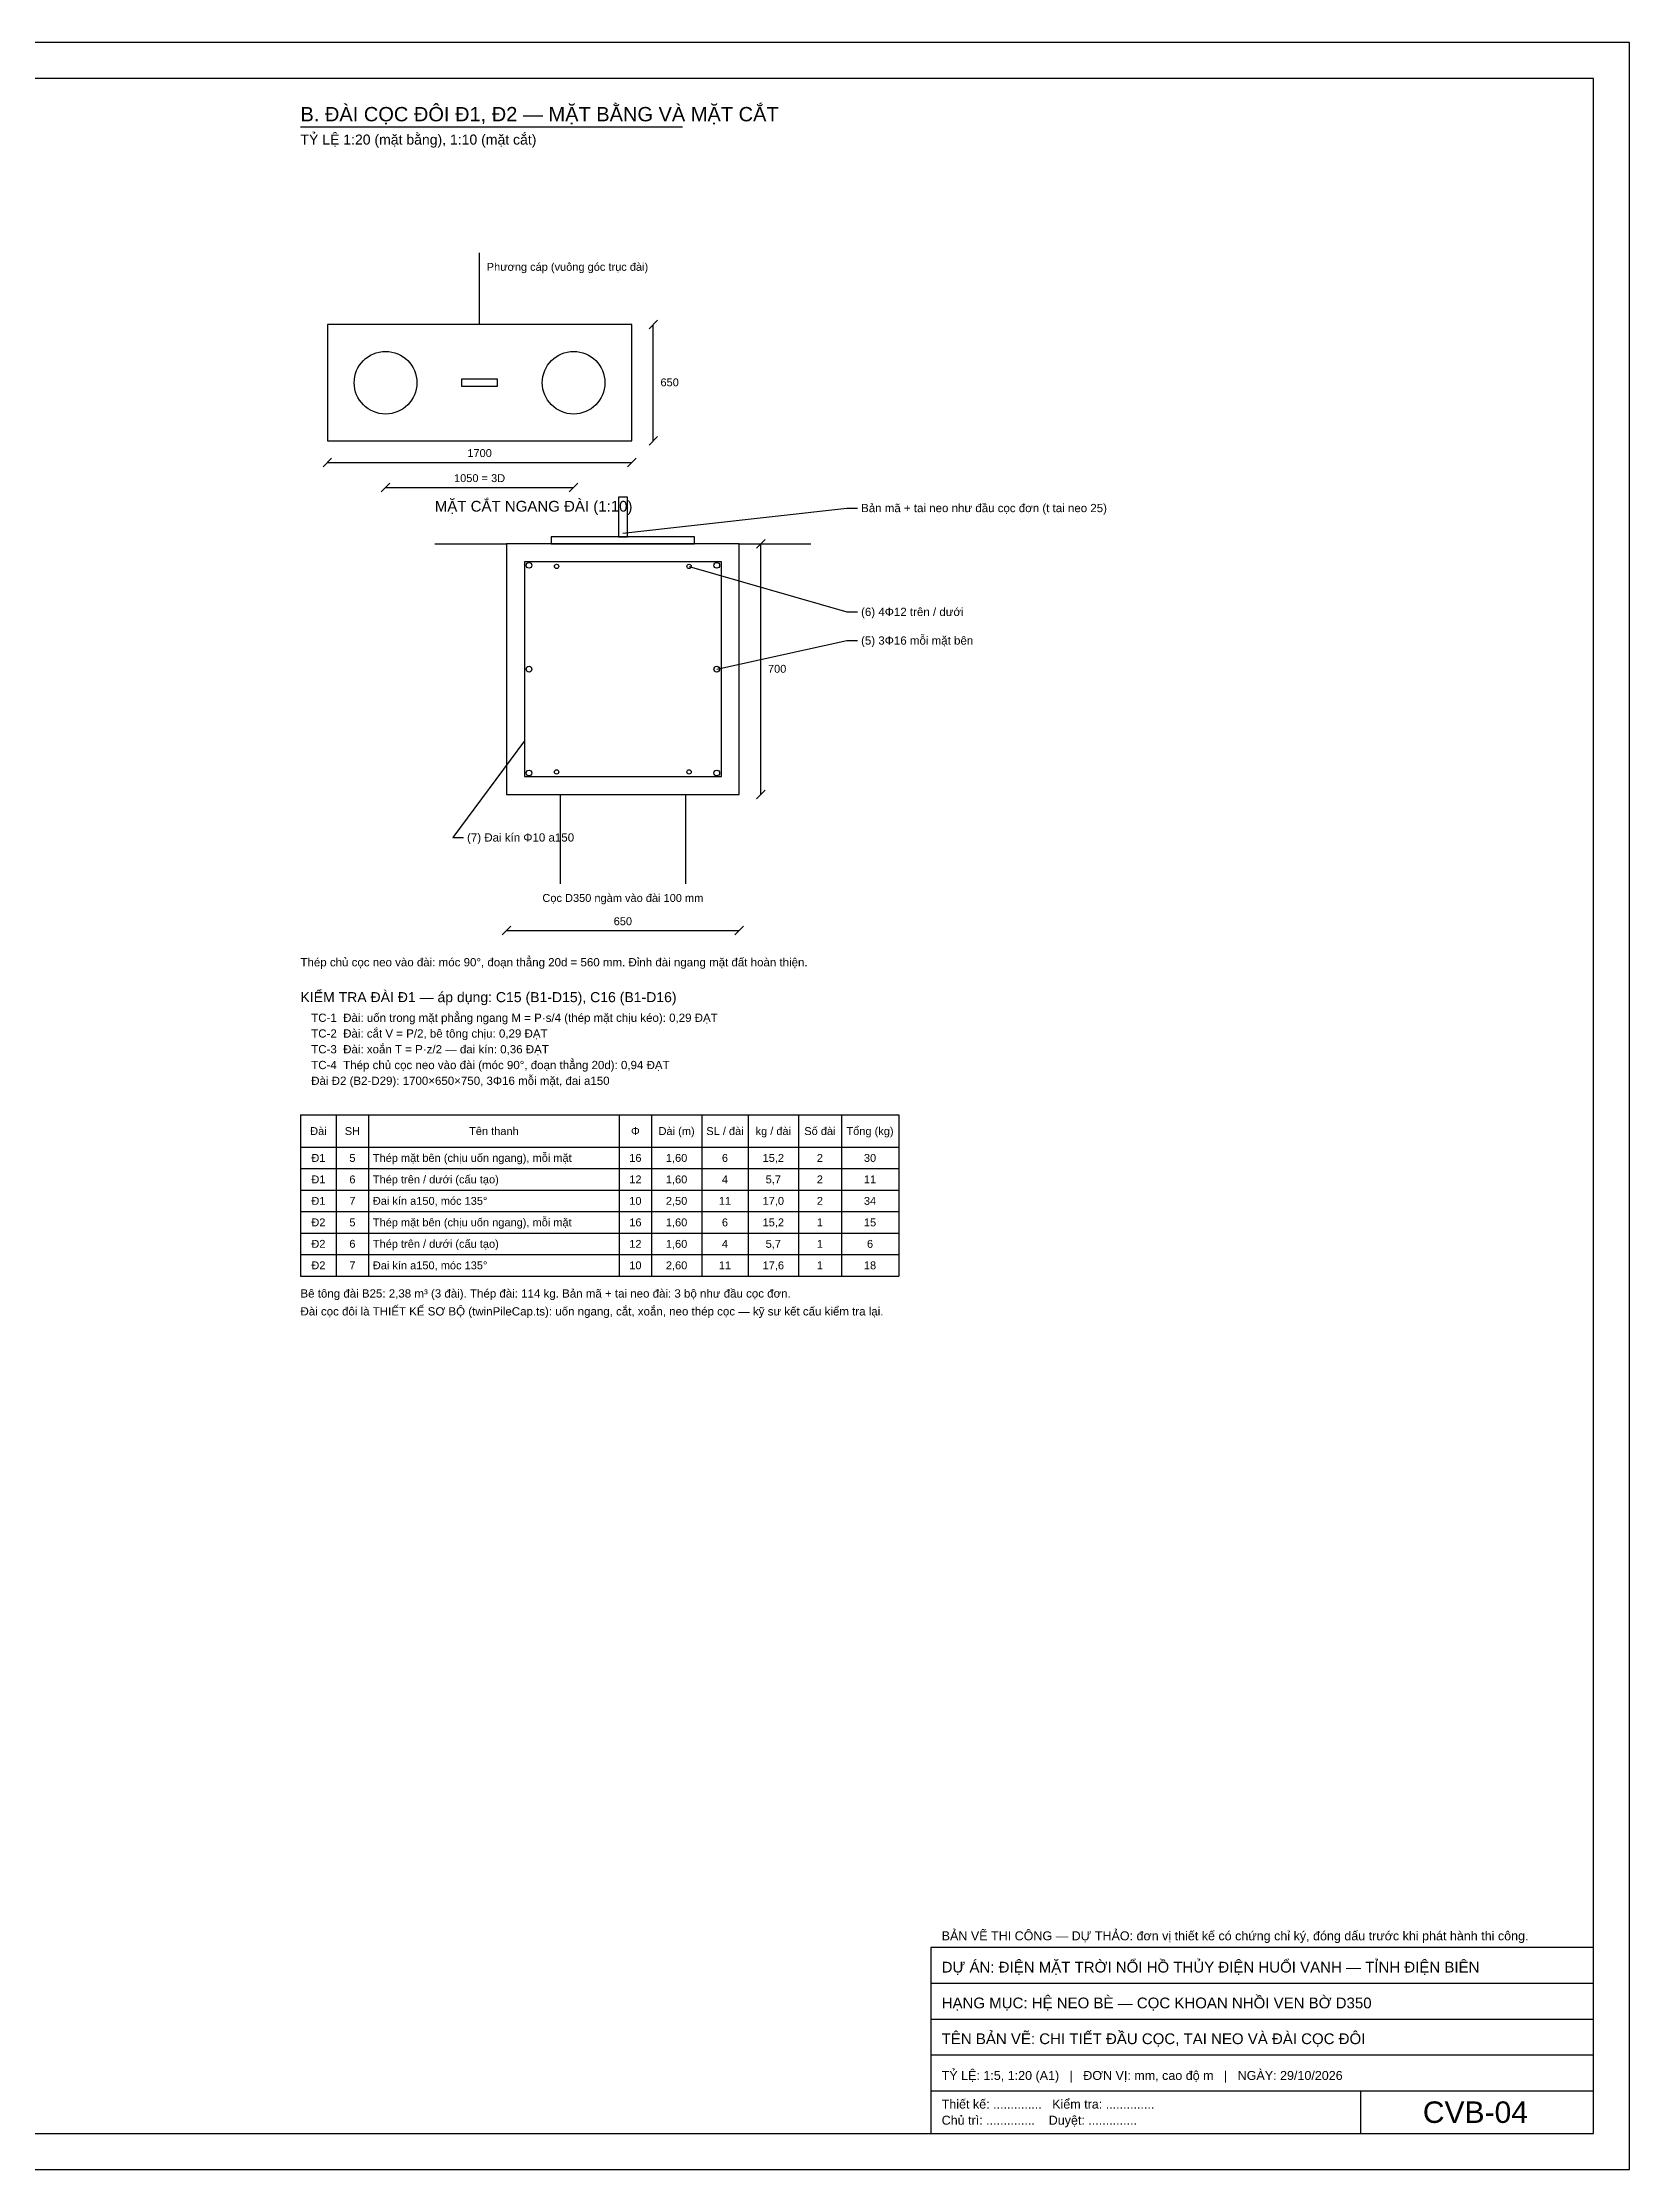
# Model space of a CAD drawing. Header units: millimetres. Extents: x 0 to 4445, y 0 to 594.
# Drawn here: x 3101 to 3544, y 0 to 594 of the extents above; entities that cross this region are included whole.
import ezdxf
from ezdxf.enums import TextEntityAlignment as Align

# ---------------------------------------------------------------- set-up
doc = ezdxf.new("R2010")
doc.units = ezdxf.units.MM
for name, color, linetype in [('CVB_00_KHUNG', 7, 'Continuous'), ('CVB_02_CAP', 3, 'Continuous'), ('CVB_03_COC', 2, 'Continuous'), ('CVB_04_COT_THEP', 1, 'Continuous'), ('CVB_05_BAN_MA_TAI_NEO', 6, 'Continuous'), ('CVB_06_KICH_THUOC', 8, 'Continuous'), ('CVB_07_CHU', 7, 'Continuous'), ('CVB_09_DIA_HINH', 34, 'Continuous'), ('CVB_11_BANG', 7, 'Continuous')]:
    doc.layers.add(name, color=color, linetype=linetype)
doc.styles.add('VN', font='arial.ttf')

msp = doc.modelspace()

# ---------------------------------------------------------------- linework, layer by layer
at = {"layer": 'CVB_00_KHUNG'}
for p, q in [((3544, 594), (2703, 594)), ((3544, 0), (3544, 594)), ((3534, 584), (2723, 584)), ((3534, 10), (3534, 584)), ((3534, 62), (3349, 62)), ((3349, 62), (3349, 10)), ((3534, 10), (3534, 62)), ((3349, 52), (3534, 52)), ((3349, 42), (3534, 42)), ((3349, 32), (3534, 32)), ((3349, 22), (3534, 22)), ((3469, 10), (3469, 22)), ((2723, 10), (3534, 10)), ((3349, 10), (3534, 10)), ((2703, 0), (3544, 0))]:
    msp.add_line(p, q, dxfattribs=at)
at = {"layer": 'CVB_02_CAP'}
msp.add_line((3223, 515.25), (3223, 535.25), dxfattribs=at)
at = {"layer": 'CVB_03_COC'}
for p, q in [((3265.5, 515.25), (3180.5, 515.25)), ((3180.5, 515.25), (3180.5, 482.75)), ((3265.5, 482.75), (3265.5, 515.25)), ((3180.5, 482.75), (3265.5, 482.75)), ((3295.5, 454), (3230.5, 454)), ((3230.5, 454), (3230.5, 384)), ((3295.5, 384), (3295.5, 454)), ((3230.5, 384), (3295.5, 384)), ((3245.5, 384), (3245.5, 359)), ((3280.5, 384), (3280.5, 359))]:
    msp.add_line(p, q, dxfattribs=at)
for centre in [(3196.75, 499), (3249.25, 499)]:
    msp.add_circle(centre, 8.75, dxfattribs=at)
at = {"layer": 'CVB_04_COT_THEP'}
for p, q in [((3290.5, 449), (3235.5, 449)), ((3235.5, 449), (3235.5, 389)), ((3290.5, 389), (3290.5, 449)), ((3235.5, 389), (3290.5, 389))]:
    msp.add_line(p, q, dxfattribs=at)
for centre, radius in [((3236.8, 448), 0.8), ((3244.5, 447.7), 0.6), ((3281.5, 447.7), 0.6), ((3289.2, 448), 0.8), ((3236.8, 419), 0.8), ((3289.2, 419), 0.8), ((3236.8, 390), 0.8), ((3244.5, 390.3), 0.6), ((3281.5, 390.3), 0.6), ((3289.2, 390), 0.8)]:
    msp.add_circle(centre, radius, dxfattribs=at)
at = {"layer": 'CVB_05_BAN_MA_TAI_NEO'}
for p, q in [((3228, 500), (3218, 500)), ((3218, 500), (3218, 498)), ((3228, 498), (3228, 500)), ((3218, 498), (3228, 498)), ((3264.25, 467), (3261.75, 467)), ((3261.75, 467), (3261.75, 456)), ((3264.25, 456), (3264.25, 467)), ((3283, 456), (3243, 456)), ((3243, 456), (3243, 454)), ((3243, 454), (3283, 454)), ((3261.75, 456), (3264.25, 456)), ((3283, 454), (3283, 456))]:
    msp.add_line(p, q, dxfattribs=at)
at = {"layer": 'CVB_06_KICH_THUOC'}
for p, q in [((3270.3, 514.05), (3272.7, 516.45)), ((3271.5, 482.75), (3271.5, 515.25)), ((3270.3, 481.55), (3272.7, 483.95)), ((3179.3, 475.55), (3181.7, 477.95)), ((3180.5, 476.75), (3265.5, 476.75)), ((3264.3, 475.55), (3266.7, 477.95)), ((3195.55, 468.55), (3197.95, 470.95)), ((3196.75, 469.75), (3249.25, 469.75)), ((3248.05, 468.55), (3250.45, 470.95)), ((3300.3, 452.8), (3302.7, 455.2)), ((3301.5, 384), (3301.5, 454)), ((3300.3, 382.8), (3302.7, 385.2)), ((3229.3, 344.8), (3231.7, 347.2)), ((3230.5, 346), (3295.5, 346)), ((3294.3, 344.8), (3296.7, 347.2))]:
    msp.add_line(p, q, dxfattribs=at)
at = {"layer": 'CVB_07_CHU'}
for p, q in [((3173, 570.5), (3279.64, 570.5)), ((3263, 457), (3325.5, 464)), ((3325.5, 464), (3328.5, 464)), ((3281.5, 447.7), (3325.5, 435)), ((3325.5, 435), (3328.5, 435)), ((3289.2, 419), (3325.5, 427)), ((3325.5, 427), (3328.5, 427)), ((3235.5, 399), (3215.5, 372)), ((3215.5, 372), (3218.5, 372))]:
    msp.add_line(p, q, dxfattribs=at)
at = {"layer": 'CVB_09_DIA_HINH'}
for p, q in [((3210.5, 454), (3230.5, 454)), ((3295.5, 454), (3315.5, 454))]:
    msp.add_line(p, q, dxfattribs=at)
at = {"layer": 'CVB_11_BANG'}
for p, q in [((3173, 294.5), (3340, 294.5)), ((3173, 294.5), (3173, 249.5)), ((3183, 294.5), (3183, 249.5)), ((3192, 294.5), (3192, 249.5)), ((3262, 294.5), (3262, 249.5)), ((3271, 294.5), (3271, 249.5)), ((3285, 294.5), (3285, 249.5)), ((3298, 294.5), (3298, 249.5)), ((3312, 294.5), (3312, 249.5)), ((3324, 294.5), (3324, 249.5)), ((3340, 294.5), (3340, 249.5)), ((3173, 285.5), (3340, 285.5)), ((3173, 279.5), (3340, 279.5)), ((3173, 273.5), (3340, 273.5)), ((3173, 267.5), (3340, 267.5)), ((3173, 261.5), (3340, 261.5)), ((3173, 255.5), (3340, 255.5)), ((3173, 249.5), (3340, 249.5))]:
    msp.add_line(p, q, dxfattribs=at)

# ---------------------------------------------------------------- texts
at = {"layer": 'CVB_00_KHUNG', "style": 'VN'}
for s, height, p in [('BẢN VẼ THI CÔNG — DỰ THẢO: đơn vị thiết kế có chứng chỉ ký, đóng dấu trước khi phát hành thi công.', 2.5, (3352, 64)), ('DỰ ÁN: ĐIỆN MẶT TRỜI NỔI HỒ THỦY ĐIỆN HUỔI VANH — TỈNH ĐIỆN BIÊN', 3, (3352, 55)), ('HẠNG MỤC: HỆ NEO BÈ — CỌC KHOAN NHỒI VEN BỜ D350', 3, (3352, 45)), ('TÊN BẢN VẼ: CHI TIẾT ĐẦU CỌC, TAI NEO VÀ ĐÀI CỌC ĐÔI', 3, (3352, 35)), ('TỶ LỆ: 1:5, 1:20 (A1)   |   ĐƠN VỊ: mm, cao độ m   |   NGÀY: 29/10/2026', 2.5, (3352, 25)), ('Thiết kế: ..............   Kiểm tra: ..............', 2.5, (3352, 17)), ('Chủ trì: ..............    Duyệt: ..............', 2.5, (3352, 12.5))]:
    msp.add_text(s, height=height, dxfattribs=at).set_placement(p)
msp.add_text('CVB-04', height=6, dxfattribs=at).set_placement((3501, 13), align=Align.CENTER)
at = {"layer": 'CVB_02_CAP', "style": 'VN'}
msp.add_text('Phương cáp (vuông góc trục đài)', height=2.2, dxfattribs=at).set_placement((3225, 530.25))
at = {"layer": 'CVB_06_KICH_THUOC', "style": 'VN'}
for s, p in [('650', (3273.5, 498)), ('700', (3303.5, 418))]:
    msp.add_text(s, height=2.2, dxfattribs=at).set_placement(p)
for s, p in [('1700', (3223, 478.25)), ('1050 = 3D', (3223, 471.25)), ('650', (3263, 347.5))]:
    msp.add_text(s, height=2.2, dxfattribs=at).set_placement(p, align=Align.CENTER)
at = {"layer": 'CVB_07_CHU', "style": 'VN'}
for s, height, p in [('B. ĐÀI CỌC ĐÔI Đ1, Đ2 — MẶT BẰNG VÀ MẶT CẮT', 4, (3173, 572)), ('TỶ LỆ 1:20 (mặt bằng), 1:10 (mặt cắt)', 2.8, (3173, 565.5)), ('MẶT CẮT NGANG ĐÀI (1:10)', 3, (3210.5, 463)), ('Bản mã + tai neo như đầu cọc đơn (t tai neo 25)', 2.3, (3329.5, 462.85)), ('(6) 4Φ12 trên / dưới', 2.3, (3329.5, 433.85)), ('(5) 3Φ16 mỗi mặt bên', 2.3, (3329.5, 425.85)), ('(7) Đai kín Φ10 a150', 2.3, (3219.5, 370.85)), ('Thép chủ cọc neo vào đài: móc 90°, đoạn thẳng 20d = 560 mm. Đỉnh đài ngang mặt đất hoàn thiện.', 2.3, (3173, 336)), ('KIỂM TRA ĐÀI Đ1 — áp dụng: C15 (B1-D15), C16 (B1-D16)', 2.8, (3173, 326)), ('TC-1  Đài: uốn trong mặt phẳng ngang M = P·s/4 (thép mặt chịu kéo): 0,29 ĐẠT', 2.3, (3176, 320.5)), ('TC-2  Đài: cắt V = P/2, bê tông chịu: 0,29 ĐẠT', 2.3, (3176, 316.1)), ('TC-3  Đài: xoắn T = P·z/2 — đai kín: 0,36 ĐẠT', 2.3, (3176, 311.7)), ('TC-4  Thép chủ cọc neo vào đài (móc 90°, đoạn thẳng 20d): 0,94 ĐẠT', 2.3, (3176, 307.3)), ('Đài Đ2 (B2-D29): 1700×650×750, 3Φ16 mỗi mặt, đai a150', 2.3, (3176, 302.9)), ('Bê tông đài B25: 2,38 m³ (3 đài). Thép đài: 114 kg. Bản mã + tai neo đài: 3 bộ như đầu cọc đơn.', 2.3, (3173, 243.5)), ('Đài cọc đôi là THIẾT KẾ SƠ BỘ (twinPileCap.ts): uốn ngang, cắt, xoắn, neo thép cọc — kỹ sư kết cấu kiểm tra lại.', 2.3, (3173, 238.5))]:
    msp.add_text(s, height=height, dxfattribs=at).set_placement(p)
msp.add_text('Cọc D350 ngàm vào đài 100 mm', height=2.2, dxfattribs=at).set_placement((3263, 354), align=Align.CENTER)
at = {"layer": 'CVB_11_BANG', "style": 'VN'}
for s, p in [('Đài', (3178, 288.9)), ('SH', (3187.5, 288.9)), ('Tên thanh', (3227, 288.9)), ('Φ', (3266.5, 288.9)), ('Dài (m)', (3278, 288.9)), ('SL / đài', (3291.5, 288.9)), ('kg / đài', (3305, 288.9)), ('Số đài', (3318, 288.9)), ('Tổng (kg)', (3332, 288.9)), ('Đ1', (3178, 281.4)), ('5', (3187.5, 281.4)), ('16', (3266.5, 281.4)), ('1,60', (3278, 281.4)), ('6', (3291.5, 281.4)), ('15,2', (3305, 281.4)), ('2', (3318, 281.4)), ('30', (3332, 281.4)), ('Đ1', (3178, 275.4)), ('6', (3187.5, 275.4)), ('12', (3266.5, 275.4)), ('1,60', (3278, 275.4)), ('4', (3291.5, 275.4)), ('5,7', (3305, 275.4)), ('2', (3318, 275.4)), ('11', (3332, 275.4)), ('Đ1', (3178, 269.4)), ('7', (3187.5, 269.4)), ('10', (3266.5, 269.4)), ('2,50', (3278, 269.4)), ('11', (3291.5, 269.4)), ('17,0', (3305, 269.4)), ('2', (3318, 269.4)), ('34', (3332, 269.4)), ('Đ2', (3178, 263.4)), ('5', (3187.5, 263.4)), ('16', (3266.5, 263.4)), ('1,60', (3278, 263.4)), ('6', (3291.5, 263.4)), ('15,2', (3305, 263.4)), ('1', (3318, 263.4)), ('15', (3332, 263.4)), ('Đ2', (3178, 257.4)), ('6', (3187.5, 257.4)), ('12', (3266.5, 257.4)), ('1,60', (3278, 257.4)), ('4', (3291.5, 257.4)), ('5,7', (3305, 257.4)), ('1', (3318, 257.4)), ('6', (3332, 257.4)), ('Đ2', (3178, 251.4)), ('7', (3187.5, 251.4)), ('10', (3266.5, 251.4)), ('2,60', (3278, 251.4)), ('11', (3291.5, 251.4)), ('17,6', (3305, 251.4)), ('1', (3318, 251.4)), ('18', (3332, 251.4))]:
    msp.add_text(s, height=2.2, dxfattribs=at).set_placement(p, align=Align.CENTER)
for s, p in [('Thép mặt bên (chịu uốn ngang), mỗi mặt', (3193.2, 281.4)), ('Thép trên / dưới (cấu tạo)', (3193.2, 275.4)), ('Đai kín a150, móc 135°', (3193.2, 269.4)), ('Thép mặt bên (chịu uốn ngang), mỗi mặt', (3193.2, 263.4)), ('Thép trên / dưới (cấu tạo)', (3193.2, 257.4)), ('Đai kín a150, móc 135°', (3193.2, 251.4))]:
    msp.add_text(s, height=2.2, dxfattribs=at).set_placement(p)

doc.saveas('drawing.dxf')
